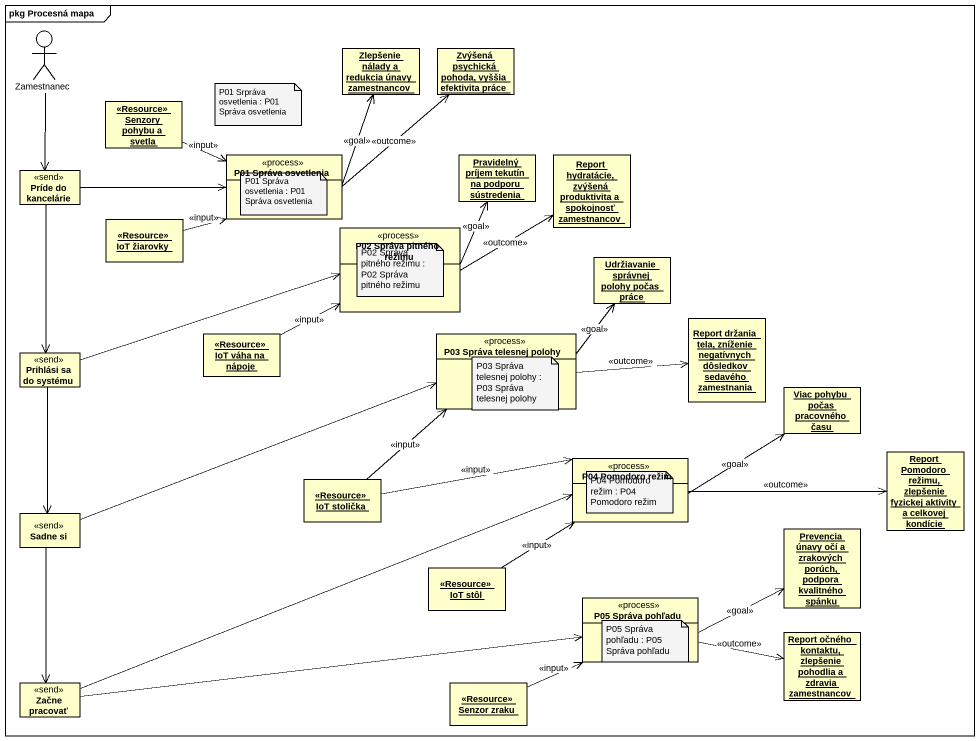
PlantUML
@startuml
mainframe pkg Procesná mapa
allowmixing
hide circle
hide empty members
actor Zamestnanec
object "Zlepšenie nálady a redukcia únavy zamestnancov" as Zlepšenie_nálady_a_redukcia
object "Zvýšená psychická pohoda, vyššia efektivita práce" as Zvýšená_psychická_pohoda
object "<<Resource>> Senzory pohybu a svetla" as Resource_Senzory_pohybu_a
class "P01 Správa osvetlenia" as P01_Správa_osvetlenia <<process>>
object "Pravidelný príjem tekutín na podporu sústredenia" as Pravidelný_príjem_tekutín
object "Report hydratácie, zvýšená produktivita a spokojnosť zamestnancov" as Report_hydratácie_zvýšená
class "Príde do kancelárie" as Príde_do_kancelárie <<send>>
object "<<Resource>> IoT žiarovky" as Resource_IoT_žiarovky
class "P02 Správa pitného režimu" as P02_Správa_pitného_režimu <<process>>
object "Udržiavanie správnej polohy počas práce" as Udržiavanie_správnej_polohy
class "Prihlási sa do systému" as Prihlási_sa_do_systému <<send>>
object "<<Resource>> IoT váha na nápoje" as Resource_IoT_váha_na_nápoje
class "P03 Správa telesnej polohy" as P03_Správa_telesnej_polohy <<process>>
object "Report držania tela, zníženie negatívnych dôsledkov sedavého zamestnania" as Report_držania_tela
object "Viac pohybu počas pracovného času" as Viac_pohybu_počas
class "P04 Pomodoro režim" as P04_Pomodoro_režim <<process>>
object "Report Pomodoro režimu, zlepšenie fyzickej aktivity a celkovej kondície" as Report_Pomodoro_režimu
object "<<Resource>> IoT stolička" as Resource_IoT_stolička
class "Sadne si" as Sadne_si <<send>>
object "Prevencia únavy očí a zrakových porúch, podpora kvalitného spánku" as Prevencia_únavy_očí_a
object "<<Resource>> IoT stôl" as Resource_IoT_stôl
class "P05 Správa pohľadu" as P05_Správa_pohľadu <<process>>
object "Report očného kontaktu, zlepšenie pohodlia a zdravia zamestnancov" as Report_očného_kontaktu
class "Začne pracovať" as Začne_pracovať <<send>>
object "<<Resource>> Senzor zraku" as Resource_Senzor_zraku
Zamestnanec --> Príde_do_kancelárie
Resource_Senzory_pohybu_a -right-> P01_Správa_osvetlenia : <<input>>
P01_Správa_osvetlenia -up-> Zlepšenie_nálady_a_redukcia : <<goal>>
P01_Správa_osvetlenia -up-> Zvýšená_psychická_pohoda : <<outcome>>
Príde_do_kancelárie -right-> P01_Správa_osvetlenia
Príde_do_kancelárie --> Prihlási_sa_do_systému
Resource_IoT_žiarovky -right-> P01_Správa_osvetlenia : <<input>>
P02_Správa_pitného_režimu -up-> Pravidelný_príjem_tekutín : <<goal>>
P02_Správa_pitného_režimu -right-> Report_hydratácie_zvýšená : <<outcome>>
Prihlási_sa_do_systému -right-> P02_Správa_pitného_režimu
Prihlási_sa_do_systému --> Sadne_si
Resource_IoT_váha_na_nápoje -right-> P02_Správa_pitného_režimu : <<input>>
P03_Správa_telesnej_polohy -up-> Udržiavanie_správnej_polohy : <<goal>>
P03_Správa_telesnej_polohy -right-> Report_držania_tela : <<outcome>>
P04_Pomodoro_režim -right-> Viac_pohybu_počas : <<goal>>
P04_Pomodoro_režim -right-> Report_Pomodoro_režimu : <<outcome>>
Resource_IoT_stolička -up-> P03_Správa_telesnej_polohy : <<input>>
Resource_IoT_stolička -right-> P04_Pomodoro_režim : <<input>>
Sadne_si -right-> P03_Správa_telesnej_polohy
Sadne_si --> Začne_pracovať
Resource_IoT_stôl -up-> P04_Pomodoro_režim : <<input>>
P05_Správa_pohľadu -right-> Prevencia_únavy_očí_a : <<goal>>
P05_Správa_pohľadu -right-> Report_očného_kontaktu : <<outcome>>
Začne_pracovať -right-> P04_Pomodoro_režim
Začne_pracovať -right-> P05_Správa_pohľadu
Resource_Senzor_zraku -right-> P05_Správa_pohľadu : <<input>>
note as N1
  P01 Srpráva osvetlenia : P01 Správa osvetlenia
end note
note as N2
  P01 Správa osvetlenia : P01 Správa osvetlenia
end note
note as N3
  P02 Správa pitného režimu : P02 Správa pitného režimu
end note
note as N4
  P03 Správa telesnej polohy : P03 Správa telesnej polohy
end note
note as N5
  P04 Pomodoro režim : P04 Pomodoro režim
end note
note as N6
  P05 Správa pohľadu : P05 Správa pohľadu
end note
@enduml
